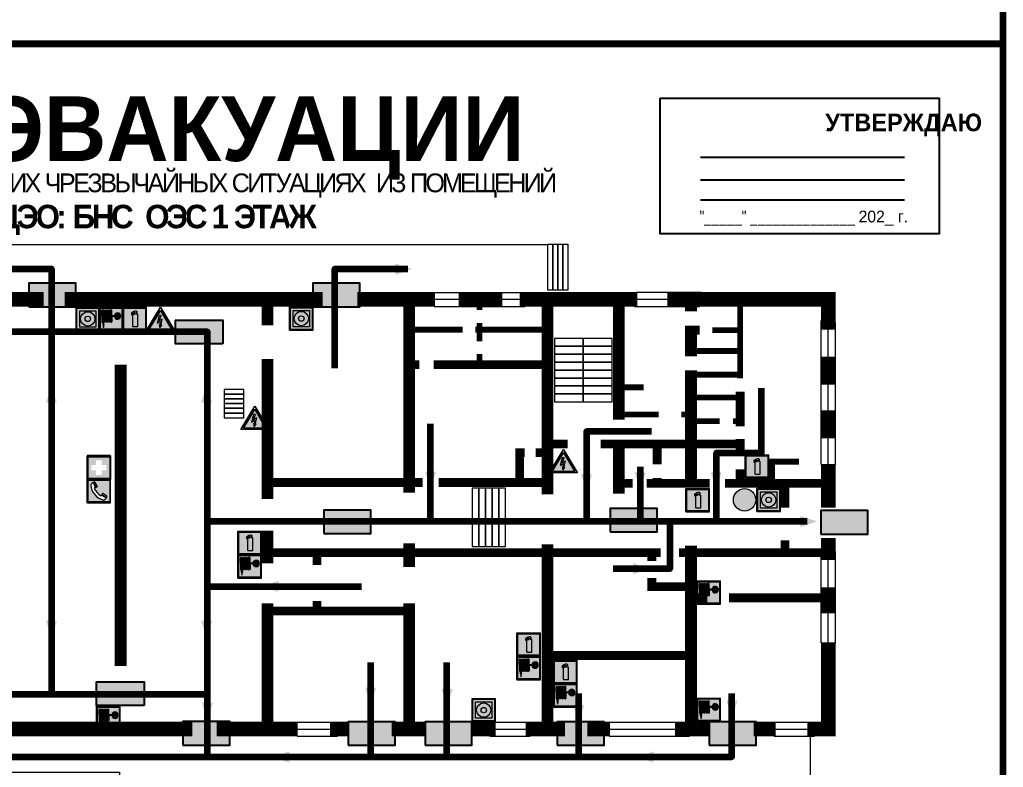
# Model space of a CAD drawing. Header units: millimetres. Extents: x 13114 to 67229, y 22859 to 38520.
# Drawn here: x 24914.4 to 25249.7, y 24818.5 to 25073.2 of the extents above; entities that cross this region are included whole.
import ezdxf

# ---------------------------------------------------------------- set-up
doc = ezdxf.new("R2010")
doc.units = ezdxf.units.MM
doc.layers.add('План_Штампы', color=7, linetype='Continuous')
doc.styles.add('обычный', font='arial.ttf')

# ---------------------------------------------------------------- blocks, each defined once
blk = doc.blocks.new('A$C7B4425F7')
at = {"true_color": 0xffffff}
blk.add_hatch(color=7, dxfattribs=at).paths.add_polyline_path([(0, 0), (-16, 0), (-16, -8), (0, -8)])
h = blk.add_hatch(color=126)
h.paths.add_polyline_path([(-0.2, -0.2), (-15.8, -0.2), (-15.8, -7.8), (-0.2, -7.8)])
h.paths.add_polyline_path([(-11.76, -2.03), (-11.76, -3.66), (-11.17, -3.66, -0.568275), (-11.17, -6.18), (-12.58, -6.18), (-12.58, -2.03)], flags=16)
h.paths.add_polyline_path([(-13.33, -4.12, -0.495768), (-13.59, -6.18), (-15.03, -6.18), (-15.03, -2.03), (-13.59, -2.03, -0.487973)], flags=16)
h.paths.add_polyline_path([(-10.25, -2.03), (-9.48, -2.03), (-9.48, -6.18), (-10.25, -6.18)], flags=16)
h.paths.add_polyline_path([(-13.84, -3.69), (-14.24, -3.69), (-14.24, -3.03), (-13.9, -3.03, -0.692621)], flags=0)
h.paths.add_polyline_path([(-9.15, -2.03), (-8.4, -2.03), (-8.04, -3.07), (-7.68, -2.03), (-6.93, -2.03), (-7.64, -4.1), (-6.93, -6.18), (-7.68, -6.18), (-8.04, -5.14), (-8.4, -6.18), (-9.15, -6.18), (-8.44, -4.1)], flags=16)
h.paths.add_polyline_path([(-11.76, -4.46), (-11.42, -4.46, -0.692621), (-11.36, -5.12), (-11.76, -5.12)], flags=0)
h.paths.add_polyline_path([(-13.9, -5.2), (-14.24, -5.2), (-14.24, -4.55), (-13.84, -4.55, -0.708038)], flags=0)
edge = h.paths.add_edge_path(flags=16)
edge.add_ellipse((-5.51, -4.08), major_axis=(0, 2.05), ratio=0.586184, start_angle=0, end_angle=360)
edge = h.paths.add_edge_path(flags=0)
edge.add_ellipse((-5.51, -4.08), major_axis=(0, 1.14), ratio=0.454828, start_angle=0, end_angle=360)
h.paths.add_polyline_path([(-4.13, -4.96, 0.377264), (-3.48, -4.52, 0.0555), (-3.16, -2.03), (-1.66, -2.03), (-1.66, -4.96), (-0.96, -4.96), (-0.96, -7.01), (-1.75, -7.01), (-1.75, -6.18), (-3.3, -6.18), (-3.3, -7.02), (-4.13, -7.02)], flags=16)
h.paths.add_polyline_path([(-2.73, -2.91), (-2.28, -2.91), (-2.28, -4.96), (-3.05, -4.96, 0.079136)], flags=0)
at = {"color": 126}
blk.add_lwpolyline([(-16, -8), (0, -8), (0, 0), (-16, 0)], close=True, dxfattribs=at)
blk = doc.blocks.new('A$C32E8229D')
at = {"true_color": 0xffffff}
blk.add_hatch(color=7, dxfattribs=at).paths.add_polyline_path([(0, 0), (0, -8), (16, -8), (16, 0)])
h = blk.add_hatch(color=126)
h.paths.add_polyline_path([(0.2, -0.2), (15.8, -0.2), (15.8, -7.8), (0.2, -7.8)])
h.paths.add_polyline_path([(13.49, -2.05), (12.08, -2.05), (11.37, -2.63, 0.162397), (11.29, -2.84), (11.29, -3.63), (10.35, -3.63), (10.35, -4.05), (11.68, -4.05), (11.68, -3.48), (12.26, -4.28), (11.29, -5.1), (11.29, -6.78), (11.85, -6.78), (11.85, -5.44), (12.8, -4.64), (12.8, -5.94), (14.46, -5.94), (14.46, -5.39), (13.45, -5.39), (13.45, -3.97), (12.46, -2.59), (13.15, -2.59), (13.69, -3.34), (14.18, -3)], flags=16)
h.paths.add_polyline_path([(10.74, -1.82, 1), (11.8, -1.82, 1)], flags=16)
h.paths.add_polyline_path([(9.39, -3.59), (5.99, -3.59), (6.56, -3.03), (5.91, -3.03), (5.1, -3.83), (5.91, -4.64), (6.56, -4.64), (5.99, -4.09), (9.39, -4.09)], flags=16)
h.paths.add_polyline_path([(4.29, -1.08), (1.72, -1.08), (1.72, -6.6), (4.29, -6.6)], flags=16)
at = {"color": 126}
blk.add_lwpolyline([(16, -8), (0, -8), (0, 0), (16, 0)], close=True, dxfattribs=at)
blk = doc.blocks.new('A$C37112FD5')
at = {"true_color": 0xf5f5ff}
h = blk.add_hatch(color=7, dxfattribs=at)
h.dxf.hatch_style = 1
h.paths.add_polyline_path([(12.8, -7.4), (0, -7.4), (0, -20.2), (12.8, -20.2)])
h.paths.add_polyline_path([(12.29, -7.91), (12.29, -19.69), (0.51, -19.69), (0.51, -7.91)], flags=16)
h.paths.add_polyline_path([(4.98, -9.04, -0.42597), (5.17, -9.22), (5.17, -12.25), (5.17, -15.29, -0.432244), (4.98, -15.47), (4.83, -15.47, -0.42597), (4.64, -15.29), (4.64, -12.25), (4.64, -9.22, -0.432244), (4.83, -9.04)], flags=0)
h.paths.add_polyline_path([(4.28, -9.22), (4.28, -12.25), (4.28, -15.29, -0.432244), (4.09, -15.47), (3.94, -15.47, -0.42597), (3.75, -15.29), (3.75, -12.25), (3.75, -9.22, -0.432244), (3.94, -9.04), (4.09, -9.04, -0.42597)], flags=0)
h.paths.add_polyline_path([(5.72, -9.04), (5.87, -9.04, -0.42597), (6.06, -9.22), (6.06, -12.25), (6.06, -15.29, -0.432244), (5.87, -15.47), (5.72, -15.47, -0.42597), (5.53, -15.29), (5.53, -12.25), (5.53, -9.22, -0.432244)], flags=0)
h.paths.add_polyline_path([(6.42, -8.9), (6.5, -8.9, -0.42597), (6.69, -9.08), (6.69, -12.03), (8.21, -12.03, -15.824349), (8.21, -12.47), (6.69, -12.47), (6.69, -15.42, -0.432244), (6.5, -15.6), (6.42, -15.6)], flags=0)
h.paths.add_polyline_path([(3.39, -9.22), (3.39, -12.25), (3.39, -15.29, -0.432244), (3.2, -15.47), (3.05, -15.47, -0.42597), (2.85, -15.29), (2.85, -12.25), (2.85, -9.22, -0.432244), (3.05, -9.04), (3.2, -9.04, -0.42597)], flags=0)
h.paths.add_polyline_path([(2.5, -9.22), (2.5, -16.71), (1.96, -16.71), (1.96, -9.22, -0.432244), (2.15, -9.04), (2.31, -9.04, -0.42597)], flags=0)
h.paths.add_polyline_path([(1.61, -8.9), (1.61, -15.6), (1.57, -15.6, -0.42597), (1.37, -15.42), (1.37, -12.03), (1.37, -9.09, -0.432244), (1.57, -8.9)], flags=0)
h.paths.add_polyline_path([(9.76, -10.81), (9.76, -12.03), (8.49, -12.03, -0.336371)], flags=0)
h.paths.add_polyline_path([(8.49, -12.47), (9.76, -12.47), (9.76, -13.7, -0.336371)], flags=0)
h.paths.add_polyline_path([(10.11, -10.81, -0.336371), (11.38, -12.03), (10.11, -12.03)], flags=0)
h.paths.add_polyline_path([(10.11, -12.47), (11.38, -12.47, -0.336371), (10.11, -13.7)], flags=0)
h.paths.add_polyline_path([(2.5, -16.84), (2.5, -17.05), (1.97, -17.05), (1.97, -16.84)], flags=0)
h.paths.add_polyline_path([(2.5, -17.24, -0.033778), (2.24, -18.6, -0.033778), (1.97, -17.24)], flags=0)
h = blk.add_hatch(color=242)
h.dxf.hatch_style = 1
h.paths.add_polyline_path([(12.29, -7.91), (0.51, -7.91), (0.51, -19.69), (12.29, -19.69)])
h.paths.add_polyline_path([(6.42, -15.6), (6.42, -8.9), (6.5, -8.9, -0.42597), (6.69, -9.08), (6.69, -12.03), (8.21, -12.03, -15.824349), (8.21, -12.47), (6.69, -12.47), (6.69, -15.42, -0.432244), (6.5, -15.6)], flags=16)
h.paths.add_polyline_path([(5.87, -15.47), (5.72, -15.47, -0.42597), (5.53, -15.29), (5.53, -12.25), (5.53, -9.22, -0.432244), (5.72, -9.04), (5.87, -9.04, -0.42597), (6.06, -9.22), (6.06, -12.25), (6.06, -15.29, -0.432244)], flags=16)
h.paths.add_polyline_path([(4.98, -15.47), (4.83, -15.47, -0.42597), (4.64, -15.29), (4.64, -12.25), (4.64, -9.22, -0.432244), (4.83, -9.04), (4.98, -9.04, -0.42597), (5.17, -9.22), (5.17, -12.25), (5.17, -15.29, -0.432244)], flags=16)
h.paths.add_polyline_path([(4.09, -15.47), (3.94, -15.47, -0.42597), (3.75, -15.29), (3.75, -12.25), (3.75, -9.22, -0.432244), (3.94, -9.04), (4.09, -9.04, -0.42597), (4.28, -9.22), (4.28, -12.25), (4.28, -15.29, -0.432244)], flags=16)
h.paths.add_polyline_path([(3.2, -15.47), (3.05, -15.47, -0.42597), (2.85, -15.29), (2.85, -12.25), (2.85, -9.22, -0.432244), (3.05, -9.04), (3.2, -9.04, -0.42597), (3.39, -9.22), (3.39, -12.25), (3.39, -15.29, -0.432244)], flags=16)
h.paths.add_polyline_path([(2.5, -17.05), (1.97, -17.05), (1.97, -16.84), (2.5, -16.84)], flags=16)
h.paths.add_polyline_path([(2.5, -17.24, -0.033778), (2.24, -18.6, -0.033778), (1.97, -17.24)], flags=16)
h.paths.add_polyline_path([(2.5, -16.71), (1.96, -16.71), (1.96, -9.22, -0.432244), (2.15, -9.04), (2.31, -9.04, -0.42597), (2.5, -9.22)], flags=16)
h.paths.add_polyline_path([(1.61, -15.6), (1.57, -15.6, -0.42597), (1.37, -15.42), (1.37, -12.03), (1.37, -9.09, -0.432244), (1.57, -8.9), (1.61, -8.9)], flags=16)
h.paths.add_polyline_path([(8.49, -12.47), (9.76, -12.47), (9.76, -13.7, -0.336371)], flags=0)
h.paths.add_polyline_path([(10.11, -13.7), (10.11, -12.47), (11.38, -12.47, -0.336371)], flags=0)
h.paths.add_polyline_path([(8.49, -12.03, -0.336371), (9.76, -10.81), (9.76, -12.03)], flags=0)
h.paths.add_polyline_path([(10.11, -12.03), (10.11, -10.81, -0.336371), (11.38, -12.03)], flags=0)
h = blk.add_hatch(color=7, dxfattribs=at)
h.dxf.hatch_style = 1
h.paths.add_polyline_path([(1.61, -8.9), (1.57, -8.9, 0.432244), (1.37, -9.09), (1.37, -12.03), (1.37, -15.42, 0.42597), (1.57, -15.6), (1.61, -15.6)])
h.paths.add_polyline_path([(2.5, -9.22, 0.42597), (2.31, -9.04), (2.15, -9.04, 0.432244), (1.96, -9.22), (1.96, -16.71), (2.5, -16.71)])
h.paths.add_polyline_path([(2.5, -16.84), (1.97, -16.84), (1.97, -17.05), (2.5, -17.05)])
h.paths.add_polyline_path([(2.5, -17.24), (1.97, -17.24, 0.033778), (2.24, -18.6, 0.033778)])
h.paths.add_polyline_path([(3.39, -12.25), (3.39, -9.22, 0.42597), (3.2, -9.04), (3.05, -9.04, 0.432244), (2.85, -9.22), (2.85, -12.25), (2.85, -15.29, 0.42597), (3.05, -15.47), (3.2, -15.47, 0.432244), (3.39, -15.29)])
h.paths.add_polyline_path([(4.28, -12.25), (4.28, -9.22, 0.42597), (4.09, -9.04), (3.94, -9.04, 0.432244), (3.75, -9.22), (3.75, -12.25), (3.75, -15.29, 0.42597), (3.94, -15.47), (4.09, -15.47, 0.432244), (4.28, -15.29)])
h.paths.add_polyline_path([(5.17, -12.25), (5.17, -9.22, 0.42597), (4.98, -9.04), (4.83, -9.04, 0.432244), (4.64, -9.22), (4.64, -12.25), (4.64, -15.29, 0.42597), (4.83, -15.47), (4.98, -15.47, 0.432244), (5.17, -15.29)])
h.paths.add_polyline_path([(6.06, -12.25), (6.06, -9.22, 0.42597), (5.87, -9.04), (5.72, -9.04, 0.432244), (5.53, -9.22), (5.53, -12.25), (5.53, -15.29, 0.42597), (5.72, -15.47), (5.87, -15.47, 0.432244), (6.06, -15.29)])
h.paths.add_polyline_path([(6.69, -12.47), (8.21, -12.47, 15.824349), (8.21, -12.03), (6.69, -12.03), (6.69, -9.08, 0.42597), (6.5, -8.9), (6.42, -8.9), (6.42, -15.6), (6.5, -15.6, 0.432244), (6.69, -15.42)])
h.paths.add_polyline_path([(8.49, -12.47), (9.76, -12.47), (9.76, -13.7, -0.336371)], flags=16)
h.paths.add_polyline_path([(8.49, -12.03, -0.336371), (9.76, -10.81), (9.76, -12.03)], flags=16)
h.paths.add_polyline_path([(10.11, -12.47), (11.38, -12.47, -0.336371), (10.11, -13.7)], flags=16)
h.paths.add_polyline_path([(10.11, -12.03), (10.11, -10.81, -0.336371), (11.38, -12.03)], flags=16)
h = blk.add_hatch(color=242)
h.dxf.hatch_style = 1
h.paths.add_polyline_path([(9.76, -10.81, 0.336371), (8.49, -12.03), (9.76, -12.03)])
h.paths.add_polyline_path([(10.11, -10.81), (10.11, -12.03), (11.38, -12.03, 0.336371)])
h.paths.add_polyline_path([(11.38, -12.47), (10.11, -12.47), (10.11, -13.7, 0.336371)])
h.paths.add_polyline_path([(9.76, -12.47), (8.49, -12.47, 0.336371), (9.76, -13.7)])
at = {"color": 242, "lineweight": 5}
for p, q in [((0, -20.2), (0, -7.4)), ((0, -7.4), (12.8, -7.4)), ((1.37, -12.03), (1.37, -9.08)), ((1.57, -8.9), (1.61, -8.9)), ((1.61, -8.9), (1.61, -15.6)), ((1.96, -16.71), (1.96, -9.22)), ((2.15, -9.04), (2.31, -9.04)), ((2.5, -16.71), (2.5, -9.22)), ((2.85, -12.25), (2.85, -9.22)), ((3.05, -9.04), (3.2, -9.04)), ((3.39, -12.25), (3.39, -9.22)), ((3.75, -12.25), (3.75, -9.22)), ((3.94, -9.04), (4.09, -9.04)), ((4.28, -12.25), (4.28, -9.22)), ((4.64, -12.25), (4.64, -9.22)), ((4.83, -9.04), (4.98, -9.04)), ((5.17, -12.25), (5.17, -9.22)), ((5.53, -12.25), (5.53, -9.22)), ((5.72, -9.04), (5.87, -9.04)), ((6.06, -12.25), (6.06, -9.22)), ((6.42, -8.9), (6.42, -15.6)), ((6.5, -8.9), (6.42, -8.9)), ((6.69, -12.03), (6.69, -9.08)), ((12.8, -20.2), (12.8, -7.4)), ((1.37, -12.03), (1.37, -15.42)), ((1.57, -15.6), (1.61, -15.6)), ((2.85, -12.25), (2.85, -15.29)), ((3.05, -15.47), (3.2, -15.47)), ((3.39, -12.25), (3.39, -15.29)), ((3.75, -12.25), (3.75, -15.29)), ((3.94, -15.47), (4.09, -15.47)), ((4.28, -12.25), (4.28, -15.29)), ((4.64, -12.25), (4.64, -15.29)), ((4.83, -15.47), (4.98, -15.47)), ((5.17, -12.25), (5.17, -15.29)), ((5.53, -12.25), (5.53, -15.29)), ((5.72, -15.47), (5.87, -15.47)), ((6.06, -12.25), (6.06, -15.29)), ((6.42, -15.6), (6.5, -15.6)), ((8.21, -12.03), (6.69, -12.03)), ((8.21, -12.47), (6.69, -12.47)), ((6.69, -12.47), (6.69, -15.42)), ((9.76, -12.03), (8.49, -12.03)), ((9.76, -12.47), (8.49, -12.47)), ((9.76, -10.81), (9.76, -12.03)), ((9.76, -12.47), (9.76, -13.7)), ((10.11, -10.81), (10.11, -12.03)), ((11.38, -12.03), (10.11, -12.03)), ((11.38, -12.47), (10.11, -12.47)), ((10.11, -12.47), (10.11, -13.7)), ((0, -20.2), (12.8, -20.2)), ((1.96, -16.71), (2.5, -16.71)), ((1.97, -16.84), (2.5, -16.84)), ((1.97, -17.05), (1.97, -16.84)), ((2.5, -17.05), (1.97, -17.05)), ((1.97, -17.24), (2.5, -17.24)), ((2.5, -16.84), (2.5, -17.05))]:
    blk.add_line(p, q, dxfattribs=at)
blk.add_lwpolyline([(0.51, -7.91), (12.29, -7.91), (12.29, -19.69), (0.51, -19.69)], close=True, dxfattribs=at)
for centre, radius, start, end in [((1.56, -9.09), 0.182, 87.1027, 180.6071), ((2.15, -9.22), 0.182, 87.1027, 180.6071), ((2.32, -9.22), 0.182, 359.3929, 92.8973), ((3.04, -9.22), 0.182, 87.1027, 180.6071), ((3.21, -9.22), 0.182, 359.3929, 92.8973), ((3.93, -9.22), 0.182, 87.1027, 180.6071), ((4.1, -9.22), 0.182, 359.3929, 92.8973), ((4.82, -9.22), 0.182, 87.1027, 180.6071), ((4.99, -9.22), 0.182, 359.3929, 92.8973), ((5.71, -9.22), 0.182, 87.1027, 180.6071), ((5.88, -9.22), 0.182, 359.3929, 92.8973), ((6.51, -9.09), 0.182, 359.3929, 92.8973), ((9.93, -12.25), 1.74, 187.2319, 172.7681), ((1.56, -15.42), 0.182, 179.3929, 272.8973), ((3.04, -15.29), 0.182, 179.3929, 272.8973), ((3.21, -15.29), 0.182, 267.1027, 0.6071), ((3.93, -15.29), 0.182, 179.3929, 272.8973), ((4.1, -15.29), 0.182, 267.1027, 0.6071), ((4.82, -15.29), 0.182, 179.3929, 272.8973), ((4.99, -15.29), 0.182, 267.1027, 0.6071), ((5.71, -15.29), 0.182, 179.3929, 272.8973), ((5.88, -15.29), 0.182, 267.1027, 0.6071), ((6.51, -15.42), 0.182, 267.1027, 0.6071), ((9.93, -12.25), 1.46, 96.9927, 171.3585), ((9.93, -12.25), 1.46, 188.6415, 263.0073), ((9.93, -12.25), 1.46, 8.6415, 83.0073), ((9.93, -12.25), 1.46, 276.9927, 351.3585), ((12.17, -15.98), 10.27, 187.041, 194.7793), ((-7.7, -15.98), 10.27, 345.2207, 352.959)]:
    blk.add_arc(centre, radius, start, end, dxfattribs=at)
blk = doc.blocks.new('A$C3AD82952')
at = {"true_color": 0xf5f5ff}
h = blk.add_hatch(color=7, dxfattribs=at)
h.dxf.hatch_style = 1
h.paths.add_polyline_path([(8.21, 8.73, 0.414214), (7.89, 9.05), (7.22, 9.05), (7.22, 9.92), (7.59, 9.92, 1), (7.57, 10.36), (7.22, 10.36), (7.22, 10.6), (6.43, 10.6), (6.43, 10.36), (6.01, 10.36), (4.74, 9.59), (4.74, 8.69), (4.98, 8.73), (4.98, 9.26), (6.12, 9.91), (6.43, 9.91), (6.43, 9.05), (5.76, 9.05, 0.414214), (5.44, 8.73), (5.44, 2.2), (8.21, 2.2)], flags=0)
h.paths.add_polyline_path([(12.8, 12.8), (0, 12.8), (0, 0), (12.8, 0)])
h.paths.add_polyline_path([(0.51, 12.29), (12.29, 12.29), (12.29, 0.51), (0.51, 0.51)], flags=16)
h.paths.add_polyline_path([(4.74, 9.59), (6.01, 10.36), (6.43, 10.36), (6.43, 10.6), (7.22, 10.6), (7.22, 10.36), (7.59, 10.36, -0.94586), (7.59, 9.92), (7.22, 9.92), (7.22, 9.05), (7.89, 9.05, -0.414214), (8.21, 8.73), (8.21, 2.2), (5.44, 2.2), (5.44, 8.73, -0.414214), (5.76, 9.05), (6.43, 9.05), (6.43, 9.91), (6.12, 9.91), (4.98, 9.26), (4.98, 8.73), (4.74, 8.69)], flags=0)
h = blk.add_hatch(color=242)
h.dxf.hatch_style = 1
h.paths.add_polyline_path([(12.29, 12.29), (0.51, 12.29), (0.51, 0.51), (12.29, 0.51)])
h.paths.add_polyline_path([(4.74, 8.69), (4.74, 9.59), (6.01, 10.36), (6.43, 10.36), (6.43, 10.6), (7.22, 10.6), (7.22, 10.36), (7.59, 10.36, -0.94586), (7.59, 9.92), (7.22, 9.92), (7.22, 9.05), (7.89, 9.05, -0.414214), (8.21, 8.73), (8.21, 2.2), (5.44, 2.2), (5.44, 8.73, -0.414214), (5.76, 9.05), (6.43, 9.05), (6.43, 9.91), (6.12, 9.91), (4.98, 9.26), (4.98, 8.73)], flags=16)
h = blk.add_hatch(color=7, dxfattribs=at)
h.dxf.hatch_style = 1
h.paths.add_polyline_path([(8.21, 8.73, 0.414214), (7.89, 9.05), (7.22, 9.05), (7.22, 9.92), (7.59, 9.92, 1), (7.57, 10.36), (7.22, 10.36), (7.22, 10.6), (6.43, 10.6), (6.43, 10.36), (6.01, 10.36), (4.74, 9.59), (4.74, 8.69), (4.98, 8.73), (4.98, 9.26), (6.12, 9.91), (6.43, 9.91), (6.43, 9.05), (5.76, 9.05, 0.414214), (5.44, 8.73), (5.44, 2.2), (8.21, 2.2)])
at = {"color": 242, "lineweight": 5}
for p, q in [((0, 0), (0, 12.8)), ((0, 12.8), (12.8, 12.8)), ((12.8, 0), (12.8, 12.8)), ((6.01, 10.36), (4.74, 9.59)), ((4.74, 9.59), (4.74, 8.69)), ((4.74, 8.69), (4.98, 8.73)), ((4.98, 9.26), (6.12, 9.91)), ((4.98, 8.73), (4.98, 9.26)), ((5.44, 2.2), (5.44, 8.73)), ((5.76, 9.05), (6.43, 9.05)), ((6.01, 10.36), (6.43, 10.36)), ((6.12, 9.91), (6.43, 9.91)), ((7.22, 10.6), (6.43, 10.6)), ((6.43, 10.6), (6.43, 10.36)), ((6.43, 9.91), (6.43, 9.05)), ((7.22, 10.36), (7.22, 10.6)), ((7.59, 10.36), (7.22, 10.36)), ((7.22, 9.05), (7.22, 9.92)), ((7.59, 9.92), (7.22, 9.92)), ((7.89, 9.05), (7.22, 9.05)), ((8.21, 2.2), (8.21, 8.73)), ((0, 0), (12.8, 0)), ((5.44, 2.2), (8.21, 2.2))]:
    blk.add_line(p, q, dxfattribs=at)
blk.add_lwpolyline([(0.51, 12.29), (12.29, 12.29), (12.29, 0.51), (0.51, 0.51)], close=True, dxfattribs=at)
for centre, radius, start, end in [((5.76, 8.73), 0.32, 90, 180), ((7.58, 10.14), 0.223, 273.1875, 86.8125), ((7.89, 8.73), 0.32, 0, 90)]:
    blk.add_arc(centre, radius, start, end, dxfattribs=at)
blk = doc.blocks.new('A$C54414219')
at = {"true_color": 0xffffff}
h = blk.add_hatch(color=7, dxfattribs=at)
h.paths.add_polyline_path([(2.39, -9.45), (2.39, -18.3), (11.23, -18.3), (11.23, -9.45)], flags=0)
h.paths.add_polyline_path([(10.71, -13.87, -1), (2.92, -13.87, -1)], flags=0)
h.paths.add_polyline_path([(8.3, -13.87, -1), (5.33, -13.87, -1)], flags=0)
h.paths.add_polyline_path([(0.41, -7.47), (0.41, -20.27), (13.21, -20.27), (13.21, -7.47)])
h.paths.add_polyline_path([(0.92, -19.77), (12.71, -19.77), (12.71, -7.98), (0.92, -7.98)], flags=16)
h.paths.add_polyline_path([(11.23, -9.45), (11.23, -18.3), (2.39, -18.3), (2.39, -9.45)], flags=0)
at = {"lineweight": 5}
h = blk.add_hatch(color=242, dxfattribs=at)
h.paths.add_polyline_path([(12.71, -7.98), (0.92, -7.98), (0.92, -19.77), (12.71, -19.77)])
h.paths.add_polyline_path([(11.23, -18.3), (2.39, -18.3), (2.39, -9.45), (11.23, -9.45)], flags=16)
h.paths.add_polyline_path([(10.71, -13.87, -1), (2.92, -13.87, -1)], flags=0)
h.paths.add_polyline_path([(8.3, -13.87, -1), (5.33, -13.87, -1)], flags=0)
at = {"true_color": 0xffffff}
h = blk.add_hatch(color=7, dxfattribs=at)
h.paths.add_polyline_path([(2.39, -9.45), (2.39, -18.3), (11.23, -18.3), (11.23, -9.45)])
h.paths.add_polyline_path([(10.71, -13.87, -1), (2.92, -13.87, -1)], flags=16)
h.paths.add_polyline_path([(8.3, -13.87, -1), (5.33, -13.87, -1)], flags=0)
at = {"lineweight": 5}
h = blk.add_hatch(color=242, dxfattribs=at)
h.paths.add_polyline_path([(2.92, -13.87, 1), (10.71, -13.87, 1)])
h.paths.add_polyline_path([(8.3, -13.87, -1), (5.33, -13.87, -1)], flags=16)
at = {"color": 242, "lineweight": 5}
for p, q in [((0.41, -20.27), (0.41, -7.47)), ((0.41, -7.47), (13.21, -7.47)), ((0.41, -7.47), (13.21, -7.47)), ((13.21, -20.27), (13.21, -7.47)), ((0.41, -20.27), (13.21, -20.27))]:
    blk.add_line(p, q, dxfattribs=at)
for points in [[(0.92, -7.98), (12.71, -7.98), (12.71, -19.77), (0.92, -19.77)], [(2.39, -9.45), (11.23, -9.45), (11.23, -18.3), (2.39, -18.3)]]:
    blk.add_lwpolyline(points, close=True, dxfattribs=at)
for radius in [3.89, 1.49]:
    blk.add_circle((6.81, -13.87), radius, dxfattribs=at)
blk = doc.blocks.new('A$C456E1F9C')
at = {"lineweight": 5}
h = blk.add_hatch(color=242, dxfattribs=at)
h.paths.add_polyline_path([(0.51, -1.47), (0.51, -13.26), (12.29, -13.26), (12.29, -1.47)])
h.paths.add_polyline_path([(5.42, -4.95, -0.254479), (4.78, -5.4), (3.52, -2.53, -0.209735), (4.23, -2.4)], flags=16)
h.paths.add_polyline_path([(8.53, -8.6), (10.87, -10.17), (10.54, -10.76), (8.03, -9.13, -0.192251)], flags=16)
h.paths.add_polyline_path([(4.61, -5.49, 0.005518), (3.87, -5.72, 0.128647), (7.49, -10.01, 0.00809), (7.83, -9.33), (10.47, -10.97, -0.16736), (8.99, -12.25, -0.327862), (1.95, -3.95, -0.166952), (3.36, -2.62)], flags=16)
at = {"color": 242, "lineweight": 5}
for p, q in [((0, -13.77), (0, -0.97)), ((12.8, -0.97), (0, -0.97)), ((4.61, -5.49), (3.36, -2.62)), ((3.52, -2.53), (4.78, -5.4)), ((4.23, -2.4), (5.42, -4.95)), ((12.8, -13.77), (12.8, -0.97)), ((7.83, -9.33), (10.47, -10.97)), ((8.03, -9.13), (10.54, -10.76)), ((10.81, -10.12), (8.53, -8.6)), ((10.54, -10.76), (10.8, -10.3)), ((10.8, -10.3), (10.81, -10.12)), ((0, -13.77), (12.8, -13.77))]:
    blk.add_line(p, q, dxfattribs=at)
blk.add_lwpolyline([(0.51, -1.47), (12.29, -1.47), (12.29, -13.26), (0.51, -13.26)], close=True, dxfattribs=at)
for centre, radius, start, end in [((4.59, -5.34), 2.99, 114.2845, 152.1974), ((11.12, -3.31), 9.19, 183.9915, 256.6009), ((4.02, -3.27), 0.891, 76.3284, 123.7092), ((4.68, -4.59), 0.824, 276.9621, 334.0723), ((14.98, -39.1), 35.17, 107.1487, 108.4135), ((13.86, -0.94), 11.08, 205.5536, 234.8762), ((-13.31, 0.8), 23.44, 332.5487, 334.4027), ((8.94, -9.5), 0.989, 114.4092, 157.9388), ((7.87, -9.46), 3, 291.9291, 329.9329)]:
    blk.add_arc(centre, radius, start, end, dxfattribs=at)
blk = doc.blocks.new('A$C18900ED3')
h = blk.add_hatch(color=126)
h.paths.add_polyline_path([(-0.18, -0.18), (-7.02, -0.18), (-7.02, -7.02), (-0.18, -7.02)])
h.paths.add_polyline_path([(-5.89, -4.46), (-5.89, -2.77), (-4.46, -2.77), (-4.46, -1.31), (-2.77, -1.31), (-2.77, -2.77), (-1.33, -2.77), (-1.33, -4.46), (-2.77, -4.46), (-2.77, -5.89), (-4.46, -5.89), (-4.46, -4.46)], flags=16)
at = {"color": 126}
for p, q in [((-7.2, 0), (-7.2, -7.2)), ((0, 0), (-7.2, 0)), ((0, -7.2), (0, 0)), ((-7.02, -7.02), (-7.02, -0.18)), ((-7.02, -0.18), (-0.18, -0.18)), ((-0.18, -0.18), (-0.18, -7.02)), ((-7.2, -7.2), (0, -7.2)), ((-0.18, -7.02), (-7.02, -7.02))]:
    blk.add_line(p, q, dxfattribs=at)
blk = doc.blocks.new('A$C3E6D3DDE')
at = {"lineweight": 5}
h = blk.add_hatch(color=40, dxfattribs=at)
h.paths.add_polyline_path([(24.1, 1.45), (16.46, -11.35), (31.74, -11.35)])
h.paths.add_polyline_path([(24.09, -0.46), (30.03, -10.41), (18.14, -10.41)], flags=16)
h.paths.add_polyline_path([(24.54, -3.08), (23.41, -6.02), (25.13, -5.01), (24.33, -8.5), (24.82, -8.27), (23.79, -9.86), (23.4, -8.04), (23.8, -8.43), (24.04, -6.29), (22.39, -7.25), (23.44, -3.08)], flags=0)
h = blk.add_hatch(color=256, dxfattribs=at)
h.paths.add_polyline_path([(24.37, 0.03, 0.567511), (23.82, 0.03), (17.59, -10.4, 0.582454), (17.86, -10.88), (30.32, -10.88, 0.582149), (30.6, -10.4)])
h.paths.add_polyline_path([(24.09, -0.46), (18.14, -10.41), (30.03, -10.41)], flags=16)
h.paths.add_polyline_path([(24.54, -3.08), (23.41, -6.02), (25.13, -5.01), (24.33, -8.5), (24.82, -8.27), (23.79, -9.86), (23.4, -8.04), (23.8, -8.43), (24.04, -6.29), (22.39, -7.25), (23.44, -3.08)], flags=0)
h = blk.add_hatch(color=40, dxfattribs=at)
h.paths.add_polyline_path([(24.09, -0.46), (18.14, -10.41), (30.03, -10.41)])
h.paths.add_polyline_path([(24.82, -8.27), (23.79, -9.86), (23.4, -8.04), (23.8, -8.43), (24.04, -6.29), (22.39, -7.25), (23.44, -3.08), (24.54, -3.08), (23.41, -6.02), (25.13, -5.01), (24.33, -8.5)], flags=16)
at = {"color": 40, "lineweight": 5}
for p, q in [((16.46, -11.35), (24.1, 1.45)), ((24.1, 1.45), (31.74, -11.35))]:
    blk.add_line(p, q, dxfattribs=at)
at = {"lineweight": 5}
for p, q in [((17.59, -10.4), (23.82, 0.03)), ((24.37, 0.03), (30.6, -10.4)), ((18.14, -10.41), (24.09, -0.46)), ((23.44, -3.08), (22.39, -7.25)), ((23.41, -6.02), (24.54, -3.08)), ((25.13, -5.01), (23.41, -6.02)), ((24.54, -3.08), (23.44, -3.08)), ((24.09, -0.46), (30.03, -10.41)), ((24.33, -8.5), (25.13, -5.01)), ((18.14, -10.41), (30.03, -10.41)), ((22.39, -7.25), (24.04, -6.29)), ((23.8, -8.43), (23.4, -8.04)), ((23.4, -8.04), (23.79, -9.86)), ((23.79, -9.86), (24.82, -8.27)), ((24.04, -6.29), (23.8, -8.43)), ((24.82, -8.27), (24.33, -8.5)), ((17.86, -10.88), (30.32, -10.88))]:
    blk.add_line(p, q, dxfattribs=at)
at = {"color": 50, "lineweight": 5}
blk.add_line((31.74, -11.35), (16.46, -11.35), dxfattribs=at)
blk = doc.blocks.new('A$C7B8C2D5B')
at = {"lineweight": 0}
h = blk.add_hatch(color=5, dxfattribs=at)
h.dxf.hatch_style = 1
h.paths.add_polyline_path([(1.4, -3.02, 1), (-2.11, -3.02, 1)])
at = {"color": 5, "lineweight": 0}
blk.add_circle((-0.36, -3.02), 1.75, dxfattribs=at)

msp = doc.modelspace()

# ---------------------------------------------------------------- linework, layer by layer
at = {"color": 6, "lineweight": 100}
for points in [[(24649.66, 25065.01), (25249.66, 25065.01), (25249.66, 25460.01), (24649.66, 25460.01)], [(24649.66, 24670.01), (25249.66, 24670.01), (25249.66, 25065.01), (24649.66, 25065.01)]]:
    msp.add_lwpolyline(points, close=True, dxfattribs=at)
msp.add_lwpolyline([(25132.75, 25046.44), (25227.75, 25046.44), (25227.75, 25000.23), (25132.75, 25000.23)], close=True)
for points in [[(25146.5, 25026.39), (25216.03, 25026.39)], [(25146.5, 25018.63), (25216.03, 25018.63)], [(25146.5, 25011.84), (25216.03, 25011.84)]]:
    msp.add_lwpolyline(points)
at = {"lineweight": 0}
for points in [[(24886.67, 24996.65), (25094.47, 24996.65)], [(25055.89, 24980.3), (25086.87, 24980.3)], [(25124.58, 24980.37), (25146.68, 24980.37)], [(25055.66, 24975.48), (25086.64, 24975.48)], [(25055.97, 24977.94), (25086.94, 24977.94)], [(25123.97, 24975.44), (25146.07, 24975.44)], [(25124.98, 24977.94), (25147.08, 24977.94)], [(25187.54, 24921.65), (25187.54, 24970.73)], [(25189.94, 24921.79), (25189.94, 24968.34)], [(25192.41, 24921.57), (25192.41, 24970.01)], [(25187.59, 24860.93), (25187.59, 24892.16)], [(25189.99, 24861.08), (25189.99, 24892.3)], [(25192.47, 24860.85), (25192.47, 24892.08)], [(25009.07, 24833.95), (25022.78, 24833.95)], [(25009.17, 24831.56), (25022.88, 24831.56)], [(25074.73, 24833.95), (25088.44, 24833.95)], [(25074.83, 24831.56), (25088.54, 24831.56)], [(25115.37, 24833.95), (25129.09, 24833.95)], [(25115.47, 24831.56), (25129.18, 24831.56)], [(25129.09, 24833.95), (25142.8, 24833.95)], [(25129.18, 24831.56), (25142.89, 24831.56)], [(25171.67, 24833.94), (25185.38, 24833.94)], [(25171.76, 24831.55), (25185.47, 24831.55)], [(24834.36, 24816.91), (24948.39, 24816.91), (24948.39, 24804.79), (25183.9, 24804.79), (25183.9, 24830.82)], [(25009, 24829.11), (25022.71, 24829.11)], [(25074.66, 24829.12), (25088.37, 24829.12)], [(25115.3, 24829.12), (25129.01, 24829.12)], [(25129.01, 24829.12), (25142.72, 24829.12)], [(25171.59, 24829.11), (25185.3, 24829.11)]]:
    msp.add_lwpolyline(points, dxfattribs=at)
for points in [[(25094.47, 24996.67), (25096.17, 24996.67), (25096.17, 24981.03), (25094.47, 24981.03)], [(25096.17, 24996.67), (25097.86, 24996.67), (25097.86, 24981.03), (25096.17, 24981.03)], [(25097.86, 24996.67), (25099.56, 24996.67), (25099.56, 24981.03), (25097.86, 24981.03)], [(25099.56, 24996.67), (25101.25, 24996.67), (25101.25, 24981.03), (25099.56, 24981.03)], [(25096.7, 24961.95), (25106.5, 24961.95), (25106.5, 24964.65), (25096.7, 24964.65)], [(25096.7, 24959.25), (25106.5, 24959.25), (25106.5, 24961.95), (25096.7, 24961.95)], [(25106.5, 24961.95), (25116.31, 24961.95), (25116.31, 24964.65), (25106.5, 24964.65)], [(25106.5, 24959.25), (25116.31, 24959.25), (25116.31, 24961.95), (25106.5, 24961.95)], [(25096.7, 24956.55), (25106.5, 24956.55), (25106.5, 24959.25), (25096.7, 24959.25)], [(25106.5, 24956.55), (25116.31, 24956.55), (25116.31, 24959.25), (25106.5, 24959.25)], [(25096.7, 24953.85), (25106.5, 24953.85), (25106.5, 24956.55), (25096.7, 24956.55)], [(25106.5, 24953.85), (25116.31, 24953.85), (25116.31, 24956.55), (25106.5, 24956.55)], [(25096.7, 24951.14), (25106.5, 24951.14), (25106.5, 24953.85), (25096.7, 24953.85)], [(25106.5, 24951.14), (25116.31, 24951.14), (25116.31, 24953.85), (25106.5, 24953.85)], [(25096.7, 24948.44), (25106.5, 24948.44), (25106.5, 24951.14), (25096.7, 24951.14)], [(25096.7, 24945.74), (25106.5, 24945.74), (25106.5, 24948.44), (25096.7, 24948.44)], [(25106.5, 24948.44), (25116.31, 24948.44), (25116.31, 24951.14), (25106.5, 24951.14)], [(25106.5, 24945.74), (25116.31, 24945.74), (25116.31, 24948.44), (25106.5, 24948.44)], [(24984.07, 24945.61), (24990.86, 24945.61), (24990.86, 24947.21), (24984.07, 24947.21)], [(24984.07, 24944.02), (24990.86, 24944.02), (24990.86, 24945.61), (24984.07, 24945.61)], [(25096.7, 24943.04), (25106.5, 24943.04), (25106.5, 24945.74), (25096.7, 24945.74)], [(25106.5, 24943.04), (25116.31, 24943.04), (25116.31, 24945.74), (25106.5, 24945.74)], [(24984.07, 24942.42), (24990.86, 24942.42), (24990.86, 24944.02), (24984.07, 24944.02)], [(24984.07, 24940.82), (24990.86, 24940.82), (24990.86, 24942.42), (24984.07, 24942.42)], [(24984.07, 24939.22), (24990.86, 24939.22), (24990.86, 24940.82), (24984.07, 24940.82)], [(24984.07, 24937.63), (24990.86, 24937.63), (24990.86, 24939.22), (24984.07, 24939.22)], [(25068.67, 24893.74), (25070.93, 24893.74), (25070.93, 24913.64), (25068.67, 24913.64)], [(25070.93, 24893.74), (25073.19, 24893.74), (25073.19, 24913.64), (25070.93, 24913.64)], [(25073.19, 24893.74), (25075.45, 24893.74), (25075.45, 24913.64), (25073.19, 24913.64)], [(25075.45, 24893.74), (25077.71, 24893.74), (25077.71, 24913.64), (25075.45, 24913.64)], [(25077.71, 24893.74), (25079.97, 24893.74), (25079.97, 24913.64), (25077.71, 24913.64)]]:
    msp.add_lwpolyline(points, close=True, dxfattribs=at)
at = {"color": 126, "lineweight": 100, "true_color": 0x008754}
for points in [[(24900.1, 24988.29), (24925.32, 24988.29), (24925.32, 24966.91), (24824.97, 24966.91), (24824.97, 24843.44), (24978.45, 24843.44), (24978.45, 24966.91), (24925.32, 24966.91)], [(25021.83, 24954.44), (25021.83, 24988.29), (25046.73, 24988.29)], [(24925.32, 24966.91), (24925.32, 24843.44)], [(25151.86, 24902.26), (25151.86, 24925.63), (25167.29, 24925.63), (25167.29, 24947.69)], [(25054.44, 24902.26), (25054.44, 24935.57)], [(25129.7, 24932.95), (25107.61, 24932.95), (25107.61, 24902.26)], [(25125.91, 24920.87), (25125.91, 24902.26)], [(25182.82, 24902.26), (24978.45, 24902.26)], [(25135.95, 24902.26), (25135.95, 24886.18), (25116.65, 24886.18)], [(24978.45, 24880.16), (25030.92, 24880.16)], [(25034.01, 24854.28), (25034.01, 24822.13)], [(25060.04, 24822.13), (25060.04, 24854.28)], [(24860.21, 24822.13), (24978.45, 24822.13), (24978.45, 24843.44)], [(24978.45, 24822.13), (25105, 24822.13), (25105, 24843.74)], [(25105, 24822.13), (25157.12, 24822.13), (25157.12, 24843.74)]]:
    msp.add_lwpolyline(points, dxfattribs=at)
at = {"lineweight": 0}
for points, const_width in [([(24922.63, 24977.94), (24796.47, 24977.94)], 5), ([(25017.71, 24977.94), (24929.75, 24977.94)], 5), ([(24998.91, 24977.94), (24998.91, 24969.04)], 4), ([(25055.97, 24977.94), (25029.47, 24977.94)], 5), ([(25047.21, 24977.94), (25047.21, 24912.11)], 4), ([(25078.91, 24977.94), (25064, 24977.94)], 5), ([(25124.98, 24977.94), (25084.83, 24977.94)], 5), ([(25094.27, 24977.94), (25094.27, 24911.47)], 4), ([(25118.59, 24977.94), (25118.59, 24936.92)], 4), ([(25189.99, 24967.62), (25189.99, 24977.94), (25135.11, 24977.94)], 5), ([(25143.22, 24977.94), (25143.22, 24973.82)], 4), ([(25159.99, 24951.06), (25159.99, 24977.54), (25159.99, 24967.44), (25150.51, 24967.44)], 2), ([(25071.14, 24974.34), (25071.14, 24976.2)], 2), ([(25047.08, 24967.58), (25065.45, 24967.58)], 2), ([(25069.77, 24967.58), (25094.55, 24967.58)], 2), ([(25071.14, 24963.63), (25071.14, 24969.88)], 2), ([(25143.22, 24968.96), (25143.22, 24958.47)], 4), ([(25146.17, 24967.44), (25142.8, 24967.44)], 3), ([(24998.91, 24957.59), (24998.91, 24909.94)], 4), ([(25071.14, 24955.7), (25071.14, 24959.37)], 2), ([(25143.6, 24960.36), (25159.99, 24960.36)], 2), ([(25189.99, 24948.9), (25189.99, 24958.45)], 5), ([(24948.85, 24853.06), (24948.85, 24955.67)], 4), ([(25047.76, 24955.7), (25050.65, 24955.7)], 3), ([(25055.56, 24955.7), (25094.16, 24955.7)], 3), ([(25143.22, 24953.8), (25143.22, 24914.55)], 4), ([(25159.99, 24952.3), (25143.24, 24952.3)], 2), ([(25119.05, 24947.94), (25127.09, 24947.94)], 2), ([(25143.24, 24944.51), (25159.99, 24944.51)], 2), ([(25159.99, 24934.68), (25159.99, 24946.54)], 3), ([(25189.99, 24930.62), (25189.99, 24940.15)], 5), ([(25132.18, 24938.72), (25120.17, 24938.72)], 2), ([(25143.13, 24938.72), (25139.9, 24938.72)], 2), ([(25153.02, 24936.44), (25144.35, 24936.44)], 2), ([(25159.99, 24936.44), (25157.53, 24936.44)], 2), ([(25112.38, 24928.69), (25159.99, 24928.69), (25159.99, 24930.41), (25159.99, 24926.52)], 3), ([(25118.59, 24929.78), (25118.59, 24911.78)], 4), ([(25094.18, 24928.69), (25101.17, 24928.69)], 3), ([(25131.67, 24928.69), (25131.67, 24921.78)], 3), ([(25057.26, 24915.57), (25093.97, 24915.57), (25084.81, 24915.57), (25084.81, 24925.72), (25086.52, 24925.72)], 3), ([(25090.26, 24925.72), (25093.51, 24925.72)], 3), ([(25159.99, 24915.29), (25159.99, 24920.01)], 3), ([(25180.01, 24922.67), (25170.84, 24922.67), (25170.84, 24915.29)], 2), ([(25189.99, 24906.98), (25189.99, 24921.85)], 5), ([(25131.67, 24915.29), (25131.67, 24917.07)], 3), ([(24999.75, 24915.57), (25051.78, 24915.57)], 3), ([(25119.66, 24915.29), (25123.31, 24915.29)], 3), ([(25128.11, 24915.29), (25149.57, 24915.29)], 3), ([(25154.82, 24915.29), (25189.9, 24915.29)], 3), ([(25175.28, 24915.29), (25175.28, 24907.02)], 3), ([(24998.91, 24899.11), (24998.91, 24887.97)], 4), ([(25189.99, 24889.14), (25189.99, 24896.64)], 5), ([(25047.21, 24894.78), (25047.21, 24886.74)], 4), ([(25094.27, 24894.47), (25094.27, 24831.56)], 4), ([(25143.22, 24831.56), (25143.22, 24894.01)], 4), ([(25175.28, 24895.88), (25175.28, 24891.63)], 3), ([(25015.78, 24887.49), (25015.78, 24891.63), (24999.55, 24891.63), (25132.9, 24891.63)], 3), ([(25129.87, 24891.63), (25129.87, 24888.76)], 3), ([(25139.12, 24891.63), (25189.64, 24891.63)], 3), ([(25129.87, 24883.04), (25129.87, 24880.1), (25143.73, 24880.1)], 3), ([(25189.99, 24870.96), (25189.99, 24879.9)], 5), ([(25143.64, 24876.29), (25148.84, 24876.29)], 3), ([(25156.12, 24876.29), (25189.38, 24876.29)], 3), ([(24998.91, 24831.56), (24998.91, 24874.36)], 4), ([(24999.29, 24871.79), (25048.33, 24871.79), (25015.78, 24871.79), (25015.78, 24875.16)], 3), ([(25047.21, 24831.56), (25047.21, 24874.36)], 4), ([(25182.86, 24831.56), (25189.99, 24831.56), (25189.99, 24861.08)], 5), ([(25095.42, 24856.61), (25142.82, 24856.61)], 3), ([(24882.45, 24831.56), (24973.28, 24831.56)], 5), ([(24981.53, 24831.56), (25009.17, 24831.56)], 5), ([(25020.15, 24831.56), (25026.78, 24831.56)], 5), ([(25041.18, 24831.56), (25052.93, 24831.56)], 5), ([(25068.08, 24831.56), (25076.6, 24831.56)], 5), ([(25086.83, 24831.56), (25100.28, 24831.56)], 5), ([(25107.86, 24831.56), (25115.63, 24831.56)], 5), ([(25137.79, 24831.56), (25149.35, 24831.56)], 5), ([(25164.56, 24831.56), (25172.05, 24831.56)], 5)]:
    msp.add_lwpolyline(points, dxfattribs=dict(at, const_width=const_width))
at = {"layer": 'План_Штампы', "color": 126, "true_color": 0x008754}
for points in [[(25042.48, 24986.33), (25042.49, 24990.07), (25048.22, 24988.22)], [(24927.15, 24942.7), (24923.41, 24942.71), (24925.26, 24948.45)], [(24979.99, 24942.7), (24976.26, 24942.71), (24978.11, 24948.45)], [(25052.63, 24919.27), (25056.36, 24919.26), (25054.51, 24913.53)], [(25105.77, 24918.29), (25109.51, 24918.28), (25107.66, 24912.55)], [(25124.02, 24918.96), (25127.75, 24918.95), (25125.9, 24913.21)], [(25149.94, 24918.99), (25153.68, 24918.98), (25151.83, 24913.24)], [(25180.51, 24900.41), (25180.52, 24904.15), (25186.25, 24902.3)], [(25123.49, 24884.3), (25123.5, 24888.04), (25129.23, 24886.19)], [(25002.64, 24882.02), (25002.63, 24878.28), (24996.89, 24880.13)], [(24923.41, 24868.44), (24927.15, 24868.43), (24925.3, 24862.69)], [(24976.26, 24868.44), (24979.99, 24868.43), (24978.14, 24862.69)], [(25032.19, 24845.68), (25035.93, 24845.67), (25034.08, 24839.94)], [(25058.24, 24845.18), (25061.98, 24845.17), (25060.13, 24839.44)], [(25155.3, 24841.25), (25159.04, 24841.24), (25157.18, 24835.5)], [(24976.53, 24840.51), (24980.27, 24840.5), (24978.41, 24834.77)], [(25103.12, 24839.79), (25106.86, 24839.78), (25105.01, 24834.04)], [(25006.28, 24823.91), (25006.27, 24820.17), (25000.54, 24822.03)], [(25130.44, 24823.91), (25130.43, 24820.17), (25124.69, 24822.03)]]:
    msp.add_solid(points, dxfattribs=at)

# ---------------------------------------------------------------- block references
for name, p, xscale, yscale, zscale in [('A$C54414219', (24933.38, 24979.94), 0.625, 0.625, 0.625), ('A$C37112FD5', (24941.6, 24979.89), 0.6249984004534781, 0.6249984004534781, 0.6249984004534781), ('A$C3AD82952', (24949.6, 24967.27), 0.625, 0.625, 0.625), ('A$C3E6D3DDE', (24947.31, 24974.36), 0.625, 0.625, 0.625), ('A$C54414219', (25006.14, 24980.05), 0.625, 0.625, 0.625), ('A$C3E6D3DDE', (24979.49, 24940.67), 0.625, 0.625, 0.625), ('A$C3E6D3DDE', (25084.69, 24925.91), 0.625, 0.625, 0.625), ('A$C3AD82952', (25161.71, 24917), 0.625, 0.625, 0.625), ('A$C18900ED3', (24945.43, 24924.61), 1.111111111007631, 1.111111111007631, 1.111111111007631), ('A$C456E1F9C', (24937.43, 24917.22), 0.625, 0.625, 0.625), ('A$C3AD82952', (25141.47, 24905.54), 0.625, 0.625, 0.625), ('A$C7B8C2D5B', (25162.27, 24916.22), 2.177419353276491, 2.177419353276491, 2.177419353276491), ('A$C54414219', (25165.42, 24918.29), 0.625, 0.625, 0.625), ('A$C3AD82952', (24988.79, 24890.99), 0.625, 0.625, 0.625), ('A$C37112FD5', (24988.79, 24895.62), 0.6249984004534781, 0.6249984004534781, 0.6249984004534781), ('A$C37112FD5', (25145.25, 24886.71), 0.6249984004534781, 0.6249984004534781, 0.6249984004534781), ('A$C3AD82952', (25083.88, 24856.38), 0.625, 0.625, 0.625), ('A$C37112FD5', (25083.88, 24861), 0.6249984004534781, 0.6249984004534781, 0.6249984004534781), ('A$C3AD82952', (25096.37, 24847.05), 0.625, 0.625, 0.625), ('A$C37112FD5', (25096.37, 24851.67), 0.6249984004534781, 0.6249984004534781, 0.6249984004534781), ('A$C54414219', (25068.33, 24846.7), 0.625, 0.625, 0.625), ('A$C37112FD5', (25145.25, 24846.76), 0.6249984004534781, 0.6249984004534781, 0.6249984004534781), ('A$C37112FD5', (24940.66, 24843.96), 0.6249984004534781, 0.6249984004534781, 0.6249984004534781)]:
    msp.add_blockref(name, p, dxfattribs=dict(xscale=xscale, yscale=yscale, zscale=zscale))
at = {"layer": 'План_Штампы'}
for p in [(24933.55, 24983.42), (25030.36, 24983.39), (25203.49, 24906), (24986.06, 24834.09), (25042.35, 24834.03), (25068.58, 24834.03), (25113.58, 24834.03), (25165.37, 24834.03)]:
    msp.add_blockref('A$C7B4425F7', p, dxfattribs=at)
at = {"layer": 'План_Штампы', "color": 126, "true_color": 0x008754, "xscale": 1.012510887696, "yscale": 1.012510887696, "zscale": 1.012510887696, "rotation": 359.9978653237144}
for p in [(24967.49, 24970.85), (24940.66, 24847.65)]:
    msp.add_blockref('A$C32E8229D', p, dxfattribs=at)
at = {"layer": 'План_Штампы', "color": 126, "true_color": 0x008754, "xscale": -1}
for p in [(25034.08, 24906.15), (25131.66, 24906.71)]:
    msp.add_blockref('A$C32E8229D', p, dxfattribs=at)

# ---------------------------------------------------------------- texts
at = {"lineweight": 0, "style": 'обычный'}
for s, insert, char_height, width, attachment_point in [('{\\fProxima Nova Rg|b1|i0|c204|p2;ПЛАН ЭВАКУАЦИИ}', (24809.33, 25047.04), 22, 493.8901, 1), ('\\pi-18,l18,t18;{\\fProxima Nova Rg|b1|i0|c204|p2;УТВЕРЖДАЮ\\H1.1997x; }', (25215.69, 25037.32), 6, 126.6484, 5), ('{\\fArial Narrow|b0|i0|c204|p34;"_____" ______________ \\fProxima Nova Rg|b0|i0|c204|p2;202_ г. }', (25181.65, 25005.56), 4, 78.6503, 5)]:
    msp.add_mtext(s, dxfattribs=dict(at, insert=insert, char_height=char_height, width=width, attachment_point=attachment_point))
at = {"color": 0, "lineweight": 0, "insert": (24959.2, 25020.98), "char_height": 8, "width": 449.2158, "attachment_point": 5, "style": 'обычный'}
msp.add_mtext('{\\fArial Black|b1|i0|c204|p34;\\H2x;\\T0.85;  \\fArial Narrow|b0|i0|c204|p34;\\H0.8x;\\W0.9;\\P\\fProxima Nova Rg|b0|i0|c204|p2;\\H0.5x;\\W1;\\C256;ПРИ ПОЖАРЕ  ИЛИ ДРУГИХ ЧРЕЗВЫЧАЙНЫХ СИТУАЦИЯХ  ИЗ ПОМЕЩЕНИЙ \\fProxima Nova Rg|b1|i0|c204|p2;\\H1.25x;\\P ЦЭО: БНС  ОЭС 1 ЭТАЖ}', dxfattribs=at)

doc.saveas('drawing.dxf')
